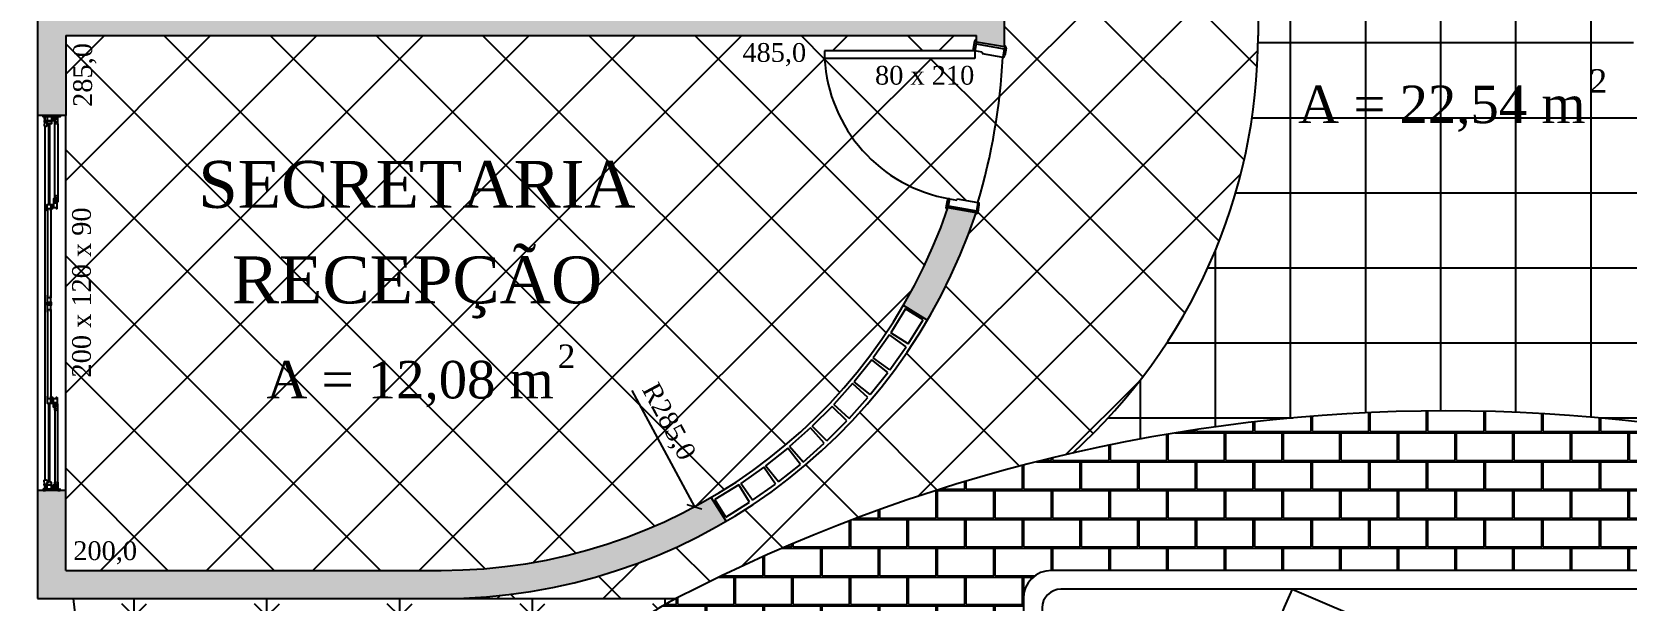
# Model space of a CAD drawing. Header units: millimetres. Extents: x 5728 to 12128, y -948 to 8052.
# Drawn here: x 6875 to 7724, y 786 to 1089 of the extents above; entities that cross this region are included whole.
import ezdxf
from ezdxf.enums import TextEntityAlignment as Align

# ---------------------------------------------------------------- set-up
doc = ezdxf.new("R2010")
doc.units = ezdxf.units.MM
doc.header["$MEASUREMENT"] = 0
doc.linetypes.add('DASHED', pattern=[19.05, 12.7, -6.35])
for name, color, linetype in [('001 - 0.150 Color', 1, 'Continuous'), ('003 - 0.250 Color', 3, 'Continuous'), ('004 - 0.150 Color', 4, 'Continuous'), ('005 - 0.350 Color', 5, 'Continuous'), ('007 - 0.200', 7, 'Continuous'), ('031 - 0.250 Color', 31, 'Continuous'), ('052 - 0.250 Color', 52, 'Continuous'), ('104 - 0.250 Color', 104, 'Continuous'), ('252 - 0.150 Color', 252, 'Continuous'), ('253 - 0.150 Color', 253, 'Continuous')]:
    doc.layers.add(name, color=color, linetype=linetype)
doc.styles.add('style4', font='romantic.ttf')
doc.dimstyles.new('Externa', dxfattribs={"dimtxt": 15, "dimasz": 6, "dimexe": 5, "dimexo": 15, "dimgap": 2.5, "dimtad": 1, "dimdec": 1, "dimzin": 4, "dimtxsty": 'style4', "dimblk": 'ARCHTICK', "dimcen": 6, "dimdle": 3, "dimclrd": 256, "dimclre": 256, "dimclrt": 256, "dimadec": 4, "dimazin": 1, "dimtfac": 1, "dimtdec": 1, "dimtmove": 0, "dimatfit": 3, "dimldrblk": 'ARCHTICK', "dimfxl": 1, "dimlwd": -1, "dimlwe": -1, "dimarcsym": 0})
pattern_1 = [(45, (0, 0), (-28.28421, 28.28421), []), (135, (0, 0), (-28.28421, -28.28421), [])]

# ---------------------------------------------------------------- blocks, each defined once
blk = doc.blocks.new('_ArchTick')
at = {"color": 0, "const_width": 0.15}
blk.add_lwpolyline([(-0.5, -0.5), (0.5, 0.5)], dxfattribs=at)
blk = doc.blocks.new('*D5')
at = {"layer": '007 - 0.200', "ltscale": 2.5}
blk.add_line((7194.76, 898.11), (7228.01, 836.15), dxfattribs=at)
at = {"layer": 'Defpoints', "color": 0, "ltscale": 2.5}
for p in [(7093.25, 1087.26), (7228.01, 836.15)]:
    blk.add_point(p, dxfattribs=at)
at = {"layer": '007 - 0.200', "ltscale": 2.5, "xscale": 6, "yscale": 6, "zscale": 6, "rotation": 298.2213901117159}
blk.add_blockref('_ArchTick', (7228.01, 836.15), dxfattribs=at)
at = {"layer": '007 - 0.200', "ltscale": 2.5, "insert": (7213.65, 881.2), "char_height": 10, "attachment_point": 5, "rotation": 298.22139, "style": 'style4'}
blk.add_mtext('R285,0', dxfattribs=at)
blk = doc.blocks.new('Carro')
at = {"layer": '052 - 0.250 Color'}
for p, q in [((7967.72, 5100.48), (7861.66, 4994.42)), ((8285.92, 4803.5), (7988.94, 5100.48)), ((7971.26, 5089.87), (7872.27, 4990.88)), ((8275.32, 4799.96), (7985.4, 5089.87)), ((8034.9, 5012.09), (7964.19, 5082.8)), ((8034.9, 5012.09), (7950.05, 4927.24)), ((8072.51, 5002.77), (8091.47, 4955.52)), ((7879.34, 4997.95), (7950.05, 4927.24)), ((7872.27, 4976.74), (8162.18, 4686.82)), ((7861.66, 4973.2), (8158.64, 4676.22)), ((8218.75, 4828.25), (8091.47, 4955.52)), ((7959.38, 4889.63), (8006.62, 4870.67)), ((8006.62, 4870.67), (8133.89, 4743.39)), ((8186.93, 4860.06), (8209.8, 4865.47)), ((8133.89, 4743.39), (8218.75, 4828.25)), ((8218.75, 4828.25), (8275.32, 4799.96)), ((8176.32, 4686.82), (8275.32, 4785.82)), ((8179.86, 4676.22), (8285.92, 4782.28)), ((8133.89, 4743.39), (8162.18, 4686.82))]:
    blk.add_line(p, q, dxfattribs=at)
for centre, radius, start, end in [((7978.33, 5089.87), 15, 44.99996, 134.99996), ((7978.33, 5082.8), 10, 44.99996, 134.99996), ((8133.89, 4828.25), 185, 109.37793, 160.62198), ((7872.27, 4983.81), 15, 134.99996, 224.99996), ((7879.34, 4983.81), 10, 134.99996, 224.99996), ((8172.79, 4789.35), 185, 116.07531, 153.9246), ((7988.23, 4973.91), 229, 299.81067, 330.18924), ((8268.25, 4792.89), 10, 314.99996, 44.99996), ((8275.32, 4792.89), 15, 314.99996, 44.99996), ((8169.25, 4693.89), 10, 224.99996, 314.99996), ((8169.25, 4686.82), 15, 224.99996, 314.99996)]:
    blk.add_arc(centre, radius, start, end, dxfattribs=at)

msp = doc.modelspace()

# ---------------------------------------------------------------- hatches: boundary and pattern name
at = {"layer": '003 - 0.250 Color', "ltscale": 2.5}
h = msp.add_hatch(dxfattribs=at)
h.set_pattern_fill('GRASS', color=256, scale=50, style=0)
h.paths.add_polyline_path([(6403.23, 670.85), (7096.79, 670.85, -0.007973), (7136.59, 697.6, -0.178785), (7218.23, 787.28), (7093.23, 787.28), (6878.23, 787.28), (6878.23, 845.52), (6878.23, 1044.78), (6878.23, 1137.28), (6878.23, 1197.28), (6878.23, 1302.28), (6428.23, 1302.28), (6403.23, 1302.28)])
at = {"layer": '005 - 0.350 Color', "ltscale": 2.5}
for points in [[(7108.23, 1102.28), (7108.23, 1302.28), (7113.63, 1302.28), (7113.63, 1322.28), (7003.23, 1322.28), (7003.23, 1302.28), (7093.23, 1302.28), (7093.23, 1102.28), (6893.23, 1102.28), (6893.23, 1137.28), (6888.5, 1137.28, -0.003026), (6888.5, 1137.28), (6878.23, 1137.28), (6878.23, 1044.78), (6893.23, 1044.78), (6893.23, 1087.28), (7378.23, 1087.28, -0.002998), (7378.21, 1083.86), (7393.17, 1081.22, 0.005047), (7393.23, 1087.28), (7393.23, 1302.28), (7378.23, 1302.28), (7378.23, 1102.28)], [(7378.01, 992.91), (7363.07, 995.55, -0.050293), (7339.33, 943.52), (7352.05, 935.57, 0.052596)], [(7093.23, 802.28), (6893.23, 802.28), (6893.23, 844.78), (6878.23, 844.78), (6878.23, 787.28), (7093.23, 787.28, 0.133324), (7244.94, 828.46), (7236.99, 841.18, -0.132953)]]:
    msp.add_hatch(color=256, dxfattribs=at).paths.add_polyline_path(points)
at = {"layer": '252 - 0.150 Color', "ltscale": 2.5}
h = msp.add_hatch(dxfattribs=at)
h.set_pattern_fill('AR-B816C', color=256, scale=0.075591, style=0)
h.set_pattern_definition([(0, (0, 0), (15.36, 15.36), [30, -0.72]), (0, (-15.36, 0.72), (15.36, 15.36), [30, -0.72]), (90, (0, 0), (-15.36, 15.36), [-16.08, 14.64]), (90, (-0.72, 0), (-15.36, 15.36), [-16.08, 14.64])])
h.paths.add_polyline_path([(7218.23, 787.28, 0.155053), (7143.34, 712.28), (7403.23, 712.28), (7403.23, 787.28, -0.414214), (7418.23, 802.28), (7838.23, 802.28, -0.414214), (7853.23, 787.28), (7853.23, 712.28), (8113.12, 712.28, 0.155053), (8038.23, 787.28, 0.243902)])
h.paths.add_polyline_path([(8113.12, 712.28), (7853.23, 712.28), (7853.23, 637.28, -0.414214), (7838.23, 622.28), (7418.23, 622.28, -0.414214), (7403.23, 637.28), (7403.23, 712.28), (7143.34, 712.28, 0.648815), (7342.84, 462.56, -0.087795), (7628.23, 537.28, -0.087795), (7913.63, 462.56, 0.648815)])
at = {"layer": '253 - 0.150 Color', "ltscale": 2.5}
h = msp.add_hatch(dxfattribs=at)
h.set_pattern_fill('NET', color=256, scale=12.5984, angle=45, style=0)
h.set_pattern_definition(pattern_1)
h.paths.add_polyline_path([(7528.23, 1087.13), (7528.23, 1301.28), (7523.93, 1301.28, -0.414214), (7522.93, 1302.28), (7393.23, 1302.28), (7393.23, 1087.28, -0.004628), (7393.18, 1081.72, -0.437196), (7394.07, 1080.55), (7393.38, 1076.62, -0.414214), (7392.22, 1075.8, -0.060529), (7378.96, 998.33, -0.414214), (7379.77, 997.17), (7379.08, 993.23, -0.43586), (7377.85, 992.44, -0.32285), (7093.23, 787.28), (7218.23, 787.28, -0.063438), (7429.51, 864.82, 0.211794)])
h = msp.add_hatch(dxfattribs=at)
h.set_pattern_fill('NET', color=256, scale=12.5984, style=0)
h.set_pattern_definition([(0, (505.56, -396.484), (0, 39.99992), []), (90, (505.56, -396.484), (-39.99992, 2e-15), [])])
h.paths.add_polyline_path([(7528.93, 1302.28, -0.327544), (7528.23, 1301.32), (7528.23, 1087.42, -0.212052), (7429.51, 864.82, -0.113003), (7826.95, 864.82, -0.211923), (7728.23, 1087.28), (7728.23, 1301.32, -0.327544), (7727.53, 1302.28)])
h.paths.add_polyline_path([(7535.05, 1084.43), (7724.47, 1084.43), (7724.47, 1122.71), (7535.05, 1122.71)], flags=24)
h.paths.add_polyline_path([(7701.66, 1053.74), (7717.15, 1053.74), (7717.15, 1072.49), (7701.66, 1072.49)], flags=24)
h.paths.add_polyline_path([(7545.06, 1030.26), (7707.17, 1030.26), (7707.17, 1067.14), (7545.06, 1067.14)], flags=24)
h.paths.add_polyline_path([(7544.94, 1135.96), (7714.58, 1135.96), (7714.58, 1173.46), (7544.94, 1173.46)], flags=24)
h = msp.add_hatch(dxfattribs=at)
h.set_pattern_fill('NET', color=256, scale=12.5984, angle=45, style=0)
h.set_pattern_definition(pattern_1)
h.paths.add_polyline_path([(7392.22, 1075.8), (7381.2, 1077.75), (7381.32, 1078.44), (7377.52, 1079.11, -0.035237), (7377.38, 1079.13), (7377.38, 1075.13), (7297.38, 1075.13, 0.347971), (7363.69, 1000.31), (7367.84, 999.58), (7367.97, 1000.27), (7378.96, 998.33, 0.060529)])
h.paths.add_polyline_path([(7297.38, 1075.13), (7297.38, 1079.13), (7377.38, 1079.13, -0.414214), (7376.57, 1080.29), (7377.26, 1084.23, -0.357485), (7378.22, 1085.06, 0.001949), (7378.23, 1087.28), (6893.23, 1087.28), (6893.23, 1044.78), (6893.23, 844.78), (6893.23, 802.28), (7093.26, 802.28, 0.32002), (7362.68, 994.41, -0.360685), (7362.05, 995.52), (7362.75, 999.46, -0.413438), (7363.9, 1000.27, -0.348713)])
h.paths.add_polyline_path([(7321.67, 1058.37), (7378.56, 1058.37), (7378.56, 1073.7), (7321.67, 1073.7)], flags=24)
h.paths.add_polyline_path([(7210, 906.28), (7232.53, 864.3), (7217.3, 856.12), (7194.76, 898.11)], flags=24)
h.paths.add_polyline_path([(6959.86, 988.6), (7200.69, 988.6), (7200.69, 1026.88), (6959.86, 1026.88)], flags=24)
h.paths.add_polyline_path([(6995.65, 883.62), (7157.61, 883.62), (7157.61, 920.02), (6995.65, 920.02)], flags=24)
h.paths.add_polyline_path([(7152.17, 907.03), (7167.67, 907.03), (7167.67, 925.78), (7152.17, 925.78)], flags=24)
h.paths.add_polyline_path([(6973.83, 926.8), (7186.72, 926.8), (7186.72, 985.99), (6973.83, 985.99)], flags=24)
h.paths.add_polyline_path([(7251.2, 1068.09), (7290.64, 1068.09), (7290.64, 1086.53), (7251.2, 1086.53)], flags=24)
h.paths.add_polyline_path([(6912.42, 1046.92), (6912.42, 1086.35), (6893.98, 1086.35), (6893.98, 1046.92)], flags=24)
h.paths.add_polyline_path([(6894.2, 802.95), (6933.55, 802.95), (6933.55, 821.14), (6894.2, 821.14)], flags=24)
h.paths.add_polyline_path([(6909.53, 903.44), (6909.53, 997.37), (6894.02, 997.37), (6894.02, 903.44)], flags=24)

# ---------------------------------------------------------------- linework, layer by layer
at = {"layer": '001 - 0.150 Color'}
for p, q in [((7377.38, 1079.13), (7297.38, 1079.13)), ((7297.38, 1079.13), (7297.38, 1075.13)), ((7377.26, 1084.23), (7376.57, 1080.29)), ((7377.38, 1079.13), (7377.38, 1075.13)), ((7378.04, 1082.87), (7393, 1080.24)), ((7381.32, 1078.44), (7381.2, 1077.75)), ((7393.17, 1081.22), (7392.22, 1075.8)), ((7393.07, 1081.75), (7393.07, 1081.75)), ((7394.07, 1080.55), (7393.38, 1076.62)), ((7377.38, 1075.13), (7297.38, 1075.13)), ((7381.2, 1077.75), (7392.22, 1075.8)), ((7392.03, 1075.84), (7392.03, 1075.84)), ((6878.23, 1044.78), (6878.23, 844.78)), ((6893.23, 844.78), (6893.23, 1044.78)), ((6882.04, 1041.88), (6882.04, 1044.04)), ((6882.04, 1044.04), (6882.04, 1041.88)), ((6882.04, 1039.08), (6882.04, 850.47)), ((6883.33, 1044.04), (6883.33, 1041.94)), ((6884.08, 1040.16), (6884.08, 997.32)), ((6884.66, 1040.14), (6884.66, 997.32)), ((7362.05, 995.52), (7362.75, 999.46)), ((7363.91, 1000.27), (7363.07, 995.55)), ((7363.25, 996.53), (7378.18, 993.9)), ((7363.91, 1000.27), (7367.84, 999.58)), ((7367.97, 1000.27), (7367.84, 999.58)), ((7367.97, 1000.27), (7378.96, 998.33)), ((7378.96, 998.33), (7378.01, 992.91)), ((7379.08, 993.23), (7379.77, 997.17)), ((6884.08, 891.49), (6884.08, 849.4)), ((6884.66, 891.49), (6884.66, 849.41)), ((6882.04, 847.67), (6882.04, 845.52)), ((6883.33, 845.52), (6883.33, 847.62))]:
    msp.add_line(p, q, dxfattribs=at)
at = {"layer": '001 - 0.150 Color', "ltscale": 2.5}
for p in [(7378.21, 1083.86), (7381.32, 1078.44)]:
    msp.add_line(p, (7377.38, 1079.13), dxfattribs=at)
at = {"layer": '001 - 0.150 Color'}
for points in [[(6886.67, 1044.04), (6886.67, 1043.04), (6886.53, 1043.04), (6886.53, 1044.04), (6882.01, 1044.04), (6882.01, 1042.78), (6881.87, 1042.78), (6881.87, 1044.04), (6881.82, 1044.12), (6881.87, 1044.17), (6881.87, 1044.64), (6881.37, 1044.64), (6881.37, 1044.17), (6881.42, 1044.12), (6881.37, 1044.04), (6881.23, 1044.04), (6881.23, 1044.78), (6882.51, 1044.78), (6882.51, 1044.64), (6882.01, 1044.64), (6882.01, 1044.19), (6889.45, 1044.19), (6889.45, 1044.64), (6888.95, 1044.64), (6888.95, 1044.78), (6890.23, 1044.78), (6890.23, 1044.04), (6890.09, 1044.04), (6890.04, 1044.12), (6890.09, 1044.17), (6890.09, 1044.64), (6889.59, 1044.64), (6889.59, 1044.17), (6889.64, 1044.12), (6889.59, 1044.04), (6888.57, 1044.04), (6888.57, 1043.04), (6888.43, 1043.04), (6888.43, 1044.04)], [(6886.67, 845.52), (6886.67, 846.52), (6886.53, 846.52), (6886.53, 845.52), (6882.01, 845.52), (6882.01, 846.78), (6881.87, 846.78), (6881.87, 845.52), (6881.82, 845.43), (6881.87, 845.38), (6881.87, 844.92), (6881.37, 844.92), (6881.37, 845.38), (6881.42, 845.43), (6881.37, 845.52), (6881.23, 845.52), (6881.23, 844.78), (6882.51, 844.78), (6882.51, 844.92), (6882.01, 844.92), (6882.01, 845.37), (6889.45, 845.37), (6889.45, 844.92), (6888.95, 844.92), (6888.95, 844.78), (6890.23, 844.78), (6890.23, 845.52), (6890.09, 845.52), (6890.04, 845.43), (6890.09, 845.38), (6890.09, 844.92), (6889.59, 844.92), (6889.59, 845.38), (6889.64, 845.43), (6889.59, 845.52), (6888.57, 845.52), (6888.57, 846.52), (6888.43, 846.52), (6888.43, 845.52)]]:
    msp.add_lwpolyline(points, close=True, dxfattribs=at)
for points in [[(6885.53, 1041.48), (6885.53, 1041.88), (6881.73, 1041.88), (6881.73, 1041.48), (6885.53, 1041.48)], [(6888.83, 1043.49), (6888.83, 1042.49), (6887.47, 1042.49), (6887.47, 1042.69), (6887.35, 1042.69)], [(6887.35, 1042.69), (6887.35, 1040.18), (6887.75, 1040.18), (6887.75, 1040.3), (6887.47, 1040.3), (6887.47, 1041.38), (6888.83, 1041.38), (6888.83, 1040.3), (6888.55, 1040.3), (6888.55, 1040.18), (6888.95, 1040.18), (6888.95, 1043.49), (6888.83, 1043.49)], [(6888.83, 998.69), (6888.83, 999.69), (6887.47, 999.69), (6887.47, 999.49), (6887.35, 999.49), (6887.35, 1002), (6887.75, 1002), (6887.75, 1001.88), (6887.47, 1001.88), (6887.47, 1000.8), (6888.83, 1000.8), (6888.83, 1001.88), (6888.55, 1001.88), (6888.55, 1002), (6888.95, 1002), (6888.95, 998.69), (6888.83, 998.69)], [(6888.83, 890.87), (6888.83, 889.87), (6887.47, 889.87), (6887.47, 890.07), (6887.35, 890.07), (6887.35, 887.56), (6887.75, 887.56), (6887.75, 887.68), (6887.47, 887.68), (6887.47, 888.76), (6888.83, 888.76), (6888.83, 887.68), (6888.55, 887.68), (6888.55, 887.56), (6888.95, 887.56), (6888.95, 890.87), (6888.83, 890.87)], [(6887.35, 846.87), (6887.35, 849.38), (6887.75, 849.38), (6887.75, 849.26), (6887.47, 849.26), (6887.47, 848.18), (6888.83, 848.18), (6888.83, 849.26), (6888.55, 849.26), (6888.55, 849.38), (6888.95, 849.38), (6888.95, 846.07), (6888.83, 846.07)], [(6885.53, 848.07), (6885.53, 847.67), (6881.73, 847.67), (6881.73, 848.07), (6885.53, 848.07)], [(6888.83, 846.07), (6888.83, 847.07), (6887.47, 847.07), (6887.47, 846.87), (6887.35, 846.87)]]:
    msp.add_lwpolyline(points, dxfattribs=at)
for points in [[(6883.31, 1041.28), (6883.31, 1041.48), (6881.73, 1041.48), (6881.73, 1041.28), (6881.8, 1041.28, -0.453094), (6881.95, 1041.11), (6881.73, 1039.42, 0.453094), (6882.03, 1039.08), (6883.03, 1039.08, 0.453094), (6883.33, 1039.42), (6883.1, 1041.11, -0.453094), (6883.25, 1041.28), (6883.31, 1041.28)], [(6885.73, 1044.04), (6885.73, 1040.53, -0.357337), (6885.49, 1040.23, -0.099331), (6883.57, 1040.23, -0.357337), (6883.33, 1040.53), (6883.33, 1041.48)], [(6883.31, 848.27), (6883.31, 848.07), (6881.73, 848.07), (6881.73, 848.27), (6881.8, 848.27, 0.453094), (6881.95, 848.44), (6881.73, 850.13, -0.453094), (6882.03, 850.47), (6883.03, 850.47, -0.453094), (6883.33, 850.13), (6883.1, 848.44, 0.453094), (6883.25, 848.27), (6883.31, 848.27)], [(6885.73, 845.52), (6885.73, 849.03, 0.357337), (6885.49, 849.32, 0.099331), (6883.57, 849.32, 0.357337), (6883.33, 849.03), (6883.33, 848.07)]]:
    msp.add_lwpolyline(points, format="xyb", dxfattribs=at)
for points in [[(6886.67, 1042.92), (6886.67, 1042.71), (6887.02, 1042.71), (6887.02, 1042.46), (6886.92, 1042.46), (6886.92, 1042.59), (6886.67, 1042.59), (6886.67, 1042.04), (6886.92, 1042.04), (6886.92, 1042.16), (6887.02, 1042.16), (6887.02, 1041.92), (6886.55, 1041.92), (6886.55, 1043.04), (6886.71, 1043.04), (6886.71, 1043.19), (6886.68, 1043.19), (6886.68, 1043.44), (6886.78, 1043.79, -1), (6886.89, 1043.76), (6886.8, 1043.42), (6886.8, 1043.04), (6888.3, 1043.04), (6888.3, 1043.42), (6888.21, 1043.76, -1), (6888.33, 1043.79), (6888.42, 1043.44), (6888.42, 1043.19), (6888.39, 1043.19), (6888.39, 1043.04), (6888.55, 1043.04), (6888.55, 1042.92)], [(6886.22, 995.86, -0.957391), (6886.1, 995.85), (6886.05, 996.45, 0.388979), (6886, 996.5), (6885.92, 996.5, -0.39085), (6885.87, 996.54), (6885.83, 997.12, 0.39085), (6885.78, 997.17), (6885.42, 997.17, 0.414214), (6885.37, 997.12), (6885.37, 993.83), (6885.25, 993.83), (6885.25, 995.03), (6883.49, 995.03), (6883.49, 993.83), (6883.37, 993.83), (6883.37, 997.32), (6886.05, 997.32, -0.414214), (6886.22, 997.15), (6886.22, 997.04), (6886.12, 997.04), (6886.12, 997.17), (6885.99, 997.17), (6885.99, 996.62), (6886.12, 996.62), (6886.12, 996.74), (6886.22, 996.74)], [(6885.84, 996.21), (6885.94, 996.21), (6885.94, 996.33), (6886.07, 996.33), (6886.07, 995.78), (6885.94, 995.78), (6885.94, 995.91), (6885.84, 995.91), (6885.84, 995.35, 0.414214), (6886.17, 995.03), (6886.17, 995.15), (6886.17, 995.15, -0.414214), (6885.96, 995.35), (6885.96, 995.65), (6888.57, 995.65), (6888.57, 995.35, -0.414214), (6888.37, 995.15), (6888.37, 995.15), (6888.37, 995.03), (6888.37, 995.03, 0.414214), (6888.69, 995.35), (6888.69, 999.14), (6888.57, 999.14), (6888.57, 997.94), (6886.81, 997.94), (6886.81, 999.14), (6886.69, 999.14), (6886.69, 995.77), (6886.24, 995.77), (6886.18, 996.47), (6886.02, 996.47), (6885.96, 997.11, 0.957391), (6885.84, 997.11)], [(6886.81, 999.26), (6886.81, 999.47), (6887.16, 999.47), (6887.16, 999.71), (6887.06, 999.71), (6887.06, 999.59), (6886.81, 999.59), (6886.81, 1000.14), (6887.06, 1000.14), (6887.06, 1000.01), (6887.16, 1000.01), (6887.16, 1000.26), (6886.69, 1000.26), (6886.69, 999.14), (6886.85, 999.14), (6886.85, 998.99), (6886.82, 998.99), (6886.82, 998.74), (6886.92, 998.38, 1), (6887.03, 998.41), (6886.94, 998.75), (6886.94, 999.14), (6888.44, 999.14), (6888.44, 998.75), (6888.35, 998.41, 1), (6888.47, 998.38), (6888.56, 998.74), (6888.56, 998.99), (6888.53, 998.99), (6888.53, 999.14), (6888.69, 999.14), (6888.69, 999.26)], [(6885.2, 945.29), (6885.42, 945.07, -0.668179), (6885.39, 944.99), (6884.82, 944.99), (6884.82, 944.87), (6884.97, 944.87), (6884.93, 944.64), (6884.85, 944.64, 0.668179), (6884.83, 944.59), (6884.91, 944.51), (6884.82, 944.06, 1), (6884.94, 944.04), (6885.09, 944.87), (6885.57, 944.87), (6885.57, 945.09), (6885.37, 945.29), (6885.37, 948.78), (6885.25, 948.78), (6885.25, 947.58), (6883.49, 947.58), (6883.49, 948.78), (6883.37, 948.78), (6883.37, 945.29), (6883.17, 945.09), (6883.17, 944.87), (6883.65, 944.87), (6883.8, 944.04, 1), (6883.92, 944.06), (6883.84, 944.51), (6883.91, 944.59, 0.668179), (6883.89, 944.64), (6883.82, 944.64), (6883.78, 944.87), (6883.92, 944.87), (6883.92, 944.99), (6883.36, 944.99, -0.668179), (6883.33, 945.07), (6883.54, 945.29)], [(6883.36, 943.87), (6883.67, 943.87), (6883.67, 943.99), (6883.52, 943.99), (6883.52, 944.11), (6883.42, 944.11), (6883.42, 943.99), (6883.29, 943.99), (6883.29, 944.54), (6883.42, 944.54), (6883.42, 944.41), (6883.52, 944.41), (6883.52, 944.66), (6883.17, 944.66), (6883.17, 943.76), (6883.37, 943.56), (6883.37, 940.07), (6883.49, 940.07), (6883.49, 941.27), (6885.25, 941.27), (6885.25, 940.07), (6885.37, 940.07), (6885.37, 943.56), (6885.57, 943.76), (6885.57, 944.66), (6885.22, 944.66), (6885.22, 944.41), (6885.32, 944.41), (6885.32, 944.54), (6885.45, 944.54), (6885.45, 943.99), (6885.32, 943.99), (6885.32, 944.11), (6885.22, 944.11), (6885.22, 943.99), (6885.07, 943.99), (6885.07, 943.87), (6885.39, 943.87, -0.668179), (6885.42, 943.78), (6885.2, 943.56), (6883.54, 943.56), (6883.33, 943.78, -0.668179)], [(6885.25, 894.98), (6885.25, 893.78), (6883.49, 893.78), (6883.49, 894.98), (6883.37, 894.98), (6883.37, 891.49), (6886.05, 891.49, 0.414214), (6886.22, 891.66), (6886.22, 891.76), (6886.12, 891.76), (6886.12, 891.64), (6885.99, 891.64), (6885.99, 892.19), (6886.12, 892.19), (6886.12, 892.06), (6886.22, 892.06), (6886.22, 892.95, 0.957391), (6886.1, 892.95), (6886.05, 892.35, -0.388979), (6886, 892.31), (6885.92, 892.31, 0.39085), (6885.87, 892.26), (6885.83, 891.68, -0.39085), (6885.78, 891.64), (6885.42, 891.64, -0.414214), (6885.37, 891.69), (6885.37, 894.98)], [(6885.84, 893.35), (6885.94, 893.35), (6885.94, 893.22), (6886.07, 893.22), (6886.07, 893.77), (6885.94, 893.77), (6885.94, 893.65), (6885.84, 893.65), (6885.84, 894.2, -0.414214), (6886.17, 894.53), (6886.17, 894.41), (6886.17, 894.41, 0.414214), (6885.96, 894.2), (6885.96, 893.91), (6888.57, 893.91), (6888.57, 894.2, 0.414214), (6888.37, 894.41), (6888.37, 894.41), (6888.37, 894.53), (6888.37, 894.53, -0.414214), (6888.69, 894.2), (6888.69, 890.42), (6888.57, 890.42), (6888.57, 891.62), (6886.81, 891.62), (6886.81, 890.42), (6886.69, 890.42), (6886.69, 893.79), (6886.24, 893.79), (6886.18, 893.09), (6886.02, 893.09), (6885.96, 892.44, -0.957391), (6885.84, 892.45)], [(6886.81, 890.3), (6886.81, 890.09), (6887.16, 890.09), (6887.16, 889.84), (6887.06, 889.84), (6887.06, 889.97), (6886.81, 889.97), (6886.81, 889.42), (6887.06, 889.42), (6887.06, 889.54), (6887.16, 889.54), (6887.16, 889.3), (6886.69, 889.3), (6886.69, 890.42), (6886.85, 890.42), (6886.85, 890.57), (6886.82, 890.57), (6886.82, 890.82), (6886.92, 891.17, -1), (6887.03, 891.14), (6886.94, 890.8), (6886.94, 890.42), (6888.44, 890.42), (6888.44, 890.8), (6888.35, 891.14, -1), (6888.47, 891.17), (6888.56, 890.82), (6888.56, 890.57), (6888.53, 890.57), (6888.53, 890.42), (6888.69, 890.42), (6888.69, 890.3)], [(6886.67, 846.64), (6886.67, 846.85), (6887.02, 846.85), (6887.02, 847.09), (6886.92, 847.09), (6886.92, 846.97), (6886.67, 846.97), (6886.67, 847.52), (6886.92, 847.52), (6886.92, 847.39), (6887.02, 847.39), (6887.02, 847.64), (6886.55, 847.64), (6886.55, 846.52), (6886.71, 846.52), (6886.71, 846.37), (6886.68, 846.37), (6886.68, 846.12), (6886.78, 845.76, 1), (6886.89, 845.79), (6886.8, 846.13), (6886.8, 846.52), (6888.3, 846.52), (6888.3, 846.13), (6888.21, 845.79, 1), (6888.33, 845.76), (6888.42, 846.12), (6888.42, 846.37), (6888.39, 846.37), (6888.39, 846.52), (6888.55, 846.52), (6888.55, 846.64)]]:
    msp.add_lwpolyline(points, format="xyb", close=True, dxfattribs=at)
for centre, start, end in [((7377.55, 1080.12), 260, 260), ((7377.55, 1080.12), 170, 260), ((7378.25, 1084.06), 80, 170), ((7393.09, 1080.73), 350, 80), ((7392.39, 1076.79), 260, 350), ((7363.04, 995.35), 170, 260), ((7363.73, 999.29), 80, 170), ((7378.79, 997.34), 350, 80), ((7378.09, 993.41), 260, 350)]:
    msp.add_arc(centre, 1, start, end, dxfattribs=at)
at = {"layer": '004 - 0.150 Color'}
for p, q in [((6888.95, 1040.18), (6888.95, 1002)), ((6883.52, 995.03), (6883.52, 947.58)), ((6885.22, 995.03), (6885.22, 947.58)), ((6888.95, 849.38), (6888.95, 887.56))]:
    msp.add_line(p, q, dxfattribs=at)
for points in [[(6887.35, 1002), (6887.35, 1040.18)], [(6883.49, 941.27), (6883.49, 893.78)], [(6885.25, 941.27), (6885.25, 893.78)], [(6887.35, 887.56), (6887.35, 849.38)]]:
    msp.add_lwpolyline(points, dxfattribs=at)
at = {"layer": '004 - 0.150 Color', "ltscale": 2.5}
msp.add_arc((7377.78, 1079.6), 80.53, 183.17761, 260.07681, dxfattribs=at)
at = {"layer": '005 - 0.350 Color', "ltscale": 2.5}
for p, q in [((7393.23, 1087.28), (7393.23, 1302.28)), ((6878.23, 1137.28), (6878.23, 1044.78)), ((6893.23, 1087.28), (7378.23, 1087.28)), ((6893.23, 1087.28), (6893.23, 1044.78)), ((7352.05, 935.57), (7339.33, 943.52)), ((6878.23, 845.52), (6878.23, 787.28)), ((6893.23, 802.28), (6893.23, 844.78)), ((7244.94, 828.46), (7236.99, 841.18)), ((6893.23, 802.28), (7093.23, 802.28)), ((6878.23, 787.28), (7093.23, 787.28))]:
    msp.add_line(p, q, dxfattribs=at)
at = {"layer": '005 - 0.350 Color'}
for p, q in [((7393.17, 1081.22), (7378.21, 1083.86)), ((7378.01, 992.91), (7363.07, 995.55))]:
    msp.add_line(p, q, dxfattribs=at)
at = {"layer": '005 - 0.350 Color', "linetype": 'Continuous'}
for p, q in [((6893.23, 1044.78), (6878.23, 1044.78)), ((6893.23, 844.78), (6878.23, 844.78))]:
    msp.add_line(p, q, dxfattribs=at)
at = {"layer": '005 - 0.350 Color', "ltscale": 2.5}
for centre, radius, start, end in [((7093.25, 1087.26), 284.98, 359.31584, 0.00304), ((7093.23, 1087.28), 300, 358.84337, 0), ((7093.25, 1087.26), 284.98, 269.99696, 341.22666), ((7093.23, 1087.28), 300, 270, 341.66661)]:
    msp.add_arc(centre, radius, start, end, dxfattribs=at)
at = {"layer": '005 - 0.350 Color', "linetype": 'DASHED', "ltscale": 3}
msp.add_arc((7298.81, 631.93), 175, 117.41392, 284.5732, dxfattribs=at)
at = {"layer": '007 - 0.200', "ltscale": 2.5}
msp.add_line((7093.23, 787.28), (7218.23, 787.28), dxfattribs=at)
for centre, radius, start, end in [((7066.77, 1091.62), 325.83, 343.36296, 357.21839), ((7628.23, -3.22), 890.5, 62.58608, 117.41392)]:
    msp.add_arc(centre, radius, start, end, dxfattribs=at)
at = {"layer": '031 - 0.250 Color', "ltscale": 2.5}
for p, q in [((7340.52, 941.6), (7332.57, 928.88)), ((7349.85, 935.77), (7340.52, 941.6)), ((7341.9, 923.05), (7349.85, 935.77)), ((7331.86, 927.81), (7323.21, 915.56)), ((7340.84, 921.47), (7331.86, 927.81)), ((7341.9, 923.05), (7332.57, 928.88)), ((7332.19, 909.22), (7340.84, 921.47)), ((7322.44, 914.54), (7313.1, 902.8)), ((7331.05, 907.7), (7322.44, 914.54)), ((7332.19, 909.22), (7323.21, 915.56)), ((7312.28, 901.82), (7302.29, 890.63)), ((7320.48, 894.5), (7312.28, 901.82)), ((7321.71, 895.96), (7313.1, 902.8)), ((7321.71, 895.96), (7331.05, 907.7)), ((7310.49, 883.31), (7320.48, 894.5)), ((7301.41, 889.7), (7290.8, 879.1)), ((7309.19, 881.93), (7301.41, 889.7)), ((7310.49, 883.31), (7302.29, 890.63)), ((7289.88, 878.22), (7278.68, 868.23)), ((7297.2, 870.02), (7289.88, 878.22)), ((7298.58, 871.32), (7290.8, 879.1)), ((7298.58, 871.32), (7309.19, 881.93)), ((7277.71, 867.41), (7265.97, 858.07)), ((7284.55, 858.8), (7277.71, 867.41)), ((7286.01, 860.03), (7278.68, 868.23)), ((7286.01, 860.03), (7297.2, 870.02)), ((7272.81, 849.46), (7265.97, 858.07)), ((7272.81, 849.46), (7284.55, 858.8)), ((7264.95, 857.3), (7252.7, 848.65)), ((7271.29, 848.32), (7264.95, 857.3)), ((7251.63, 847.94), (7238.91, 839.99)), ((7257.46, 838.61), (7251.63, 847.94)), ((7259.04, 839.67), (7252.7, 848.65)), ((7259.04, 839.67), (7271.29, 848.32)), ((7244.74, 830.66), (7238.91, 839.99)), ((7244.74, 830.66), (7257.46, 838.61))]:
    msp.add_line(p, q, dxfattribs=at)
at = {"layer": '104 - 0.250 Color', "ltscale": 2.5}
msp.add_line((6912.74, 652.43), (6897.39, 787.28), dxfattribs=at)
at = {"layer": '253 - 0.150 Color', "ltscale": 2.5}
msp.add_line((7528.23, 1302.28), (7528.23, 1087.13), dxfattribs=at)
msp.add_arc((7228.23, 1087.28), 300, 312.13893, 0, dxfattribs=at)

# ---------------------------------------------------------------- block references
at = {"layer": '005 - 0.350 Color', "rotation": 45.00000348577372}
msp.add_blockref('Carro', (5375.79, -8453.34), dxfattribs=at)

# ---------------------------------------------------------------- texts
at = {"layer": '007 - 0.200', "ltscale": 2.5, "style": 'style4'}
msp.add_text('285,0', height=10, rotation=90, dxfattribs=at).set_placement((6897.23, 1083.28), align=Align.TOP_RIGHT)
msp.add_text('485,0', height=10, dxfattribs=at).set_placement((7287.56, 1083.28), align=Align.TOP_RIGHT)
msp.add_text('80 x 210', height=10, dxfattribs=at).set_placement((7324.23, 1071.13), align=Align.TOP_LEFT)
for s, height, p in [('2', 12.5, (7709.41, 1069.37)), ('A = 22,54 m', 20, (7626.11, 1060.63)), ('SECRETARIA', 25, (7080.28, 1020.5)), ('RECEPÇÃO', 25, (7080.28, 969.62)), ('2', 12.5, (7159.92, 922.65)), ('A = 12,08 m', 20, (7076.63, 913.92))]:
    msp.add_text(s, height=height, dxfattribs=at).set_placement(p, align=Align.TOP_CENTER)
msp.add_text('200 x 120 x 90', height=10, rotation=90, dxfattribs=at).set_placement((6896.62, 950.4), align=Align.TOP_CENTER)
msp.add_text('200,0', height=10, dxfattribs=at).set_placement((6897.23, 804.8), align=Align.BOTTOM_LEFT)

# ---------------------------------------------------------------- dimensions: what is measured, and where the dimension line sits
at = {"layer": '007 - 0.200', "ltscale": 2.5}
dim = msp.add_radius_dim(center=(7093.25, 1087.26), mpoint=(7228.01, 836.15), dimstyle='Externa', override={"dimtxt": 10}, dxfattribs=at)
dim.commit()
dim.dimension.update_dxf_attribs({"geometry": '*D5', "text_midpoint": (7206.03, 877.11), "dimtype": 164})

doc.saveas('drawing.dxf')
